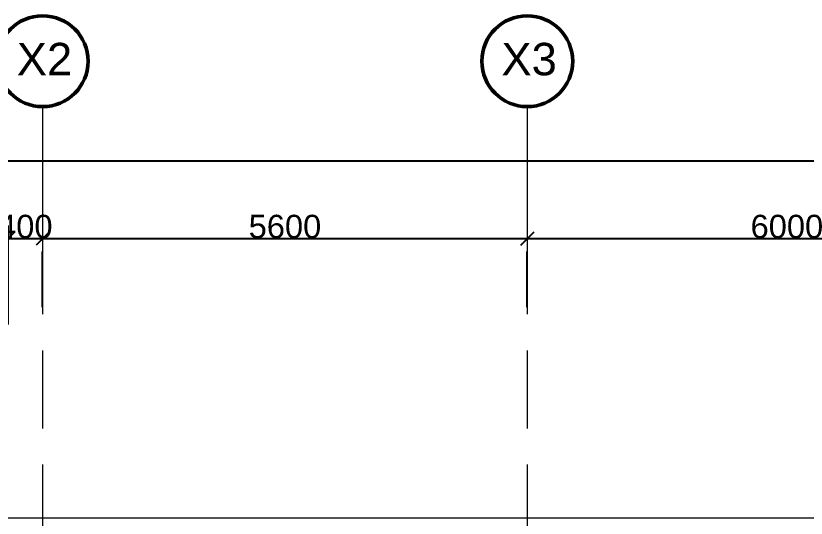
# Model space of a CAD drawing. Header units: millimetres. Extents: x -76261 to 649593, y -304265 to 60256.
# Drawn here: x 2790 to 11923, y 475 to 6284 of the extents above; entities that cross this region are included whole.
import ezdxf

# ---------------------------------------------------------------- set-up
doc = ezdxf.new("R2010")
doc.units = ezdxf.units.MM
doc.header["$LTSCALE"] = 2000
doc.header["$MEASUREMENT"] = 0
doc.header["$PDMODE"] = 32
doc.header["$PDSIZE"] = 0.15
doc.linetypes.add('Centre', pattern=[6.9, 4, -0.7, 1.5, -0.7])
doc.layers.get('0').update_dxf_attribs({"linetype": 'CONTINUOUS'})
doc.layers.get('DEFPOINTS').update_dxf_attribs({"color": 171, "linetype": 'CONTINUOUS'})
for name, color, linetype, lineweight in [('A-ANNO-DIMS', 1, 'CONTINUOUS', 15), ('A-WALL', 8, 'CONTINUOUS', 15), ('S-GRID', 14, 'CONTINUOUS', 15), ('S-GRID-IDEN', 1, 'CONTINUOUS', 50)]:
    doc.layers.add(name, color=color, linetype=linetype, lineweight=lineweight)
doc.styles.add('Arial_1', font='arial.ttf', dxfattribs={"height": 270})
doc.dimstyles.new('AD1', dxfattribs={"dimscale": 304.8, "dimtxt": 275.470038, "dimasz": 0.492126, "dimexe": 0.492126, "dimexo": 0.0625, "dimgap": 0, "dimtad": 1, "dimdec": 0, "dimzin": 0, "dimdsep": 46, "dimtxsty": 'Arial_1', "dimblk1": 'OBLIQUE', "dimblk2": 'OBLIQUE', "dimsah": 1, "dimcen": 0.09, "dimdle": 0.492126, "dimazin": 0, "dimtfac": 1, "dimtdec": 4, "dimtix": 1, "dimtmove": 0, "dimatfit": 3, "dimfxl": 2.952756, "dimfxlon": 1, "dimtvp": 1, "dimtolj": 1, "dimtzin": 0, "dimarcsym": 2})
doc.dimstyles.new('AD2', dxfattribs={"dimscale": 304.8, "dimtxt": 275.470038, "dimasz": 0.492126, "dimexe": 0.492126, "dimexo": 2.952756, "dimgap": 0, "dimtad": 1, "dimdec": 0, "dimzin": 0, "dimdsep": 46, "dimtxsty": 'Arial_1', "dimblk1": 'OBLIQUE', "dimblk2": 'OBLIQUE', "dimsah": 1, "dimcen": 0.09, "dimdle": 0.492126, "dimazin": 0, "dimtfac": 1, "dimtdec": 4, "dimtix": 1, "dimtmove": 0, "dimatfit": 3, "dimfxl": 1, "dimtvp": 1, "dimtolj": 1, "dimtzin": 0, "dimarcsym": 2})

# ---------------------------------------------------------------- blocks, each defined once
blk = doc.blocks.new('Grid - M_Grid Head - Circle-195263-1st  FLOOR PLAN')
at = {"layer": 'S-GRID-IDEN'}
blk.add_circle((0, 0), 3.5, dxfattribs=at)
blk = doc.blocks.new('_Oblique')
at = {"color": 0, "linetype": 'ByBlock', "lineweight": -2}
blk.add_line((-0.5, -0.5), (0.5, 0.5), dxfattribs=at)
blk = doc.blocks.new('*D1079')
at = {"layer": 'A-ANNO-DIMS', "color": 0, "lineweight": -2, "transparency": 16777216}
for p, q in [((2700, 2712.8), (2700, 3858.4)), ((-150, 3708.4), (2850, 3708.4)), ((0, 2914.5), (0, 3558.4))]:
    blk.add_line(p, q, dxfattribs=at)
at = {"layer": 'DEFPOINTS', "color": 0, "transparency": 16777216}
for p in [(0, 3814.5), (2700, 3708.4), (2700, 1812.8)]:
    blk.add_point(p, dxfattribs=at)
at = {"layer": 'A-ANNO-DIMS', "color": 0, "lineweight": -2, "transparency": 16777216, "xscale": 150, "yscale": 150, "zscale": 150, "rotation": 180}
blk.add_blockref('_Oblique', (0, 3708.4), dxfattribs=at)
at = {"layer": 'A-ANNO-DIMS', "color": 0, "lineweight": -2, "transparency": 16777216, "xscale": 150, "yscale": 150, "zscale": 150}
blk.add_blockref('_Oblique', (2700, 3708.4), dxfattribs=at)
at = {"layer": 'A-ANNO-DIMS', "color": 0, "transparency": 16777216, "insert": (1350, 3846.3), "char_height": 270, "width": 996.778, "attachment_point": 5, "style": 'Arial_1'}
blk.add_mtext('\\A1;2700', dxfattribs=at)
blk = doc.blocks.new('*D1080')
at = {"layer": 'A-ANNO-DIMS', "color": 0, "lineweight": -2, "transparency": 16777216}
for p, q in [((2700, 2712.8), (2700, 3858.4)), ((2700, 3708.4), (2550, 3708.4)), ((2700, 3708.4), (3100, 3708.4)), ((3100, 3708.4), (3250, 3708.4)), ((3100, 2914.5), (3100, 3558.4))]:
    blk.add_line(p, q, dxfattribs=at)
at = {"layer": 'DEFPOINTS', "color": 0, "transparency": 16777216}
for p in [(3100, 3814.5), (3100, 3708.4), (2700, 1812.8)]:
    blk.add_point(p, dxfattribs=at)
at = {"layer": 'A-ANNO-DIMS', "color": 0, "lineweight": -2, "transparency": 16777216, "xscale": 150, "yscale": 150, "zscale": 150}
blk.add_blockref('_Oblique', (2700, 3708.4), dxfattribs=at)
at = {"layer": 'A-ANNO-DIMS', "color": 0, "lineweight": -2, "transparency": 16777216, "xscale": 150, "yscale": 150, "zscale": 150, "rotation": 180}
blk.add_blockref('_Oblique', (3100, 3708.4), dxfattribs=at)
at = {"layer": 'A-ANNO-DIMS', "color": 0, "transparency": 16777216, "insert": (2900, 3846.3), "char_height": 270, "width": 747.583, "attachment_point": 5, "style": 'Arial_1'}
blk.add_mtext('\\A1;400', dxfattribs=at)
blk = doc.blocks.new('*D1081')
at = {"layer": 'A-ANNO-DIMS', "color": 0, "lineweight": -2, "transparency": 16777216}
for p, q in [((2950, 3708.4), (8850, 3708.4)), ((3100, 2914.5), (3100, 3558.4)), ((8700, 2914.5), (8700, 3558.4))]:
    blk.add_line(p, q, dxfattribs=at)
at = {"layer": 'DEFPOINTS', "color": 0, "transparency": 16777216}
for p in [(3100, 3814.5), (8700, 3814.5), (8700, 3708.4)]:
    blk.add_point(p, dxfattribs=at)
at = {"layer": 'A-ANNO-DIMS', "color": 0, "lineweight": -2, "transparency": 16777216, "xscale": 150, "yscale": 150, "zscale": 150, "rotation": 180}
blk.add_blockref('_Oblique', (3100, 3708.4), dxfattribs=at)
at = {"layer": 'A-ANNO-DIMS', "color": 0, "lineweight": -2, "transparency": 16777216, "xscale": 150, "yscale": 150, "zscale": 150}
blk.add_blockref('_Oblique', (8700, 3708.4), dxfattribs=at)
at = {"layer": 'A-ANNO-DIMS', "color": 0, "transparency": 16777216, "insert": (5900, 3846.3), "char_height": 270, "width": 996.778, "attachment_point": 5, "style": 'Arial_1'}
blk.add_mtext('\\A1;5600', dxfattribs=at)
blk = doc.blocks.new('*D1082')
at = {"layer": 'A-ANNO-DIMS', "color": 0, "lineweight": -2, "transparency": 16777216}
for p, q in [((8550, 3708.4), (14850, 3708.4)), ((8700, 2914.5), (8700, 3558.4)), ((14700, 2914.5), (14700, 3558.4))]:
    blk.add_line(p, q, dxfattribs=at)
at = {"layer": 'DEFPOINTS', "color": 0, "transparency": 16777216}
for p in [(8700, 3814.5), (14700, 3814.5), (14700, 3708.4)]:
    blk.add_point(p, dxfattribs=at)
at = {"layer": 'A-ANNO-DIMS', "color": 0, "lineweight": -2, "transparency": 16777216, "xscale": 150, "yscale": 150, "zscale": 150, "rotation": 180}
blk.add_blockref('_Oblique', (8700, 3708.4), dxfattribs=at)
at = {"layer": 'A-ANNO-DIMS', "color": 0, "lineweight": -2, "transparency": 16777216, "xscale": 150, "yscale": 150, "zscale": 150}
blk.add_blockref('_Oblique', (14700, 3708.4), dxfattribs=at)
at = {"layer": 'A-ANNO-DIMS', "color": 0, "transparency": 16777216, "insert": (11700, 3846.3), "char_height": 270, "width": 996.778, "attachment_point": 5, "style": 'Arial_1'}
blk.add_mtext('\\A1;6000', dxfattribs=at)
blk = doc.blocks.new('*D1087')
at = {"layer": 'A-ANNO-DIMS', "color": 0, "lineweight": -2, "transparency": 16777216}
for p, q in [((-300, 3727.5), (-300, 4758.4)), ((32700, 3727.5), (32700, 4758.4)), ((-450, 4608.4), (32850, 4608.4))]:
    blk.add_line(p, q, dxfattribs=at)
at = {"layer": 'DEFPOINTS', "color": 0, "transparency": 16777216}
for p in [(32700, 4608.4), (-300, 3708.4), (32700, 3708.4)]:
    blk.add_point(p, dxfattribs=at)
at = {"layer": 'A-ANNO-DIMS', "color": 0, "lineweight": -2, "transparency": 16777216, "xscale": 150, "yscale": 150, "zscale": 150, "rotation": 180}
blk.add_blockref('_Oblique', (-300, 4608.4), dxfattribs=at)
at = {"layer": 'A-ANNO-DIMS', "color": 0, "lineweight": -2, "transparency": 16777216, "xscale": 150, "yscale": 150, "zscale": 150}
blk.add_blockref('_Oblique', (32700, 4608.4), dxfattribs=at)
at = {"layer": 'A-ANNO-DIMS', "color": 0, "transparency": 16777216, "insert": (16200, 4746.4), "char_height": 270, "width": 1245.972, "attachment_point": 5, "style": 'Arial_1'}
blk.add_mtext('\\A1;33000', dxfattribs=at)
blk = doc.blocks.new('Xrexf_Office')
at = {"layer": 'A-WALL'}
blk.add_line((14900, 475), (-300, 475), dxfattribs=at)
at = {"layer": 'S-GRID', "linetype": 'Centre', "ltscale": 0.3}
for p, q in [((3100, 5234.1), (3100, -19441.1)), ((8700, 5234.1), (8700, -19441.1))]:
    blk.add_line(p, q, dxfattribs=at)
at = {"layer": 'S-GRID-IDEN', "xscale": 149.9999999999999, "yscale": 149.9999999999999, "zscale": 149.9999999999999, "rotation": 180}
for p in [(3100, 5759.1), (8700, 5759.1)]:
    blk.add_blockref('Grid - M_Grid Head - Circle-195263-1st  FLOOR PLAN', p, dxfattribs=at)
at = {"layer": 'S-GRID-IDEN', "char_height": 375, "width": 769.62, "attachment_point": 1, "style": 'Arial_1'}
for s, insert in [('X2', (2801.1, 5971.2)), ('X3', (8401.1, 5971.2))]:
    blk.add_mtext(s, dxfattribs=dict(at, insert=insert))
at = {"layer": 'A-ANNO-DIMS'}
for base, p1, p2, dimstyle, override, picture, middle in [((32700, 4608.4), (-300, 3708.4), (32700, 3708.4), 'AD1', {"dimpost": '<>', "dimfxl": 33000}, '*D1087', (16200, 4746.4)), ((2700, 3708.4), (0, 3814.5), (2700, 1812.8), 'AD2', {"dimpost": '<>', "dimfxl": 3361.102403}, '*D1079', (1350, 3846.3)), ((3100, 3708.4), (2700, 1812.8), (3100, 3814.5), 'AD2', {"dimpost": '<>', "dimfxl": 2041.325393}, '*D1080', (2900, 3846.3)), ((8700, 3708.4), (3100, 3814.5), (8700, 3814.5), 'AD2', {"dimpost": '<>', "dimfxl": 5600}, '*D1081', (5900, 3846.3)), ((14700, 3708.4), (8700, 3814.5), (14700, 3814.5), 'AD2', {"dimpost": '<>', "dimfxl": 6000}, '*D1082', (11700, 3846.3))]:
    dim = blk.add_linear_dim(base=base, p1=p1, p2=p2, dimstyle=dimstyle, override=override, dxfattribs=at)
    dim.commit()
    dim.dimension.update_dxf_attribs({"geometry": picture, "text_midpoint": middle})

msp = doc.modelspace()

# ---------------------------------------------------------------- block references
at = {"linetype": 'ByBlock'}
msp.add_blockref('Xrexf_Office', (0, 0), dxfattribs=at)

doc.saveas('drawing.dxf')
